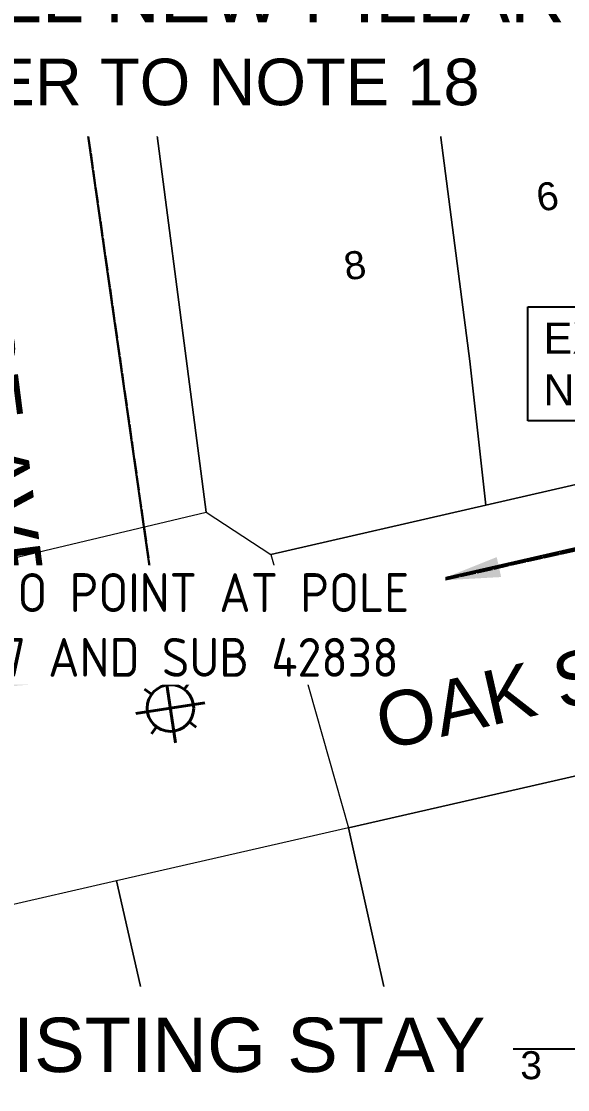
# Model space of a CAD drawing. Header units: metres. Extents: x 298156 to 298818, y 6171580 to 6172425.
# Drawn here: x 298450.2 to 298485.3, y 6171882.1 to 6171950.8 of the extents above; entities that cross this region are included whole.
import ezdxf
from ezdxf import colors
from ezdxf.entities.mleader import LeaderData, LeaderLine
from ezdxf.enums import TextEntityAlignment as Align
from ezdxf.math import Vec2, Vec3

# ---------------------------------------------------------------- set-up
doc = ezdxf.new("R2010")
doc.units = ezdxf.units.M
doc.linetypes.add('Cable Exist OH', pattern=[1, 1, 0])
doc.linetypes.add('Cable Exist UG', pattern=[8.2, 4, -1.2, 1.8, -1.2])
doc.layers.get('0').update_dxf_attribs({"color": 6})
doc.layers.add('Cadastre Land Parcels_SP_EXT', color=9, linetype='Continuous', lineweight=5)
doc.layers.add('Cadastre Roads_SP_EXT', color=9, linetype='Continuous', lineweight=5)
for name, color, linetype in [('Equip_SP_SL_EXT', 7, 'Continuous'), ('Mains_HV_EXT', 7, 'Continuous'), ('Mains_LV_EXT', 7, 'Continuous'), ('Mains_SL_EXT', 7, 'Continuous'), ('Notes_HV_MISC', 7, 'Continuous'), ('Notes_LV_MISC', 7, 'Continuous'), ('Notes_SP_LV_SL_MISC', 7, 'Continuous'), ('Notes_SP_MISC', 7, 'Continuous'), ('OH_Details_SP_MISC', 7, 'Continuous'), ('SupportsOH_SP_TR_HV_LV_SL_EXT', 7, 'Continuous')]:
    doc.layers.add(name, color=color, linetype=linetype)
doc.layers.get('0').off()
doc.styles.add('iecARIAL', font='arial.ttf', dxfattribs={"height": 2})
doc.styles.add('iecISOCP', font='isocp.shx')
doc.styles.add('POLE_LABEL', font='arial.ttf')
doc.styles.get("Standard").update_dxf_attribs({"font": 'arial.ttf'})
doc.dimstyles.get("Standard").update_dxf_attribs({"dimtxt": 0.18, "dimasz": 0.18, "dimexe": 0.18, "dimexo": 0.0625, "dimgap": 0.09, "dimtad": 0, "dimtih": 1, "dimtoh": 1, "dimdec": 4, "dimzin": 0, "dimdsep": 46, "dimtxsty": 'Standard', "dimcen": 0.09, "dimadec": 0, "dimazin": 0, "dimtfac": 1, "dimtdec": 4, "dimtofl": 0, "dimtmove": 0, "dimatfit": 3, "dimfxl": 1, "dimtolj": 1, "dimtzin": 0, "dimarcsym": 0})

# ---------------------------------------------------------------- blocks, each defined once
blk = doc.blocks.new('SL_LANTERN_EXT')
at = {"lineweight": 40}
for p, q in [((0, 1.968), (0, 6.468)), ((-1.459, 5.676), (-1.061, 5.278)), ((1.458, 5.676), (1.06, 5.278)), ((-2.25, 4.218), (2.25, 4.218)), ((-1.459, 2.759), (-1.061, 3.157)), ((1.458, 2.759), (1.06, 3.157)), ((0, 0), (0, 2.721))]:
    blk.add_line(p, q, dxfattribs=at)
blk.add_circle((0, 4.218), 1.5, dxfattribs=at)
at = {"style": 'iecARIAL', "flags": 8}
blk.add_attdef('ASSET_NUM', (1.5, 1.5), '', height=2.5, dxfattribs=at)
for tag, p, height, flags in [('CONSTRUCTED_VOLTAGE', (0.981, -0.653), 0.2, 9), ('CONTROL_TYPE', (0.981, -0.853), 0.2, 9), ('LANTERN_PURPOSE', (0.981, -1.053), 0.2, 9), ('LANTERN_TYPE', (0.981, -1.253), 0.2, 9), ('NO_PHASES', (0.981, -1.453), 0.2, 9), ('LNUMBER', (2.181, -3.253), 2.5, 8), ('OPERATING_VOLTAGE', (0.981, -1.653), 0.2, 9), ('ORIENTATION', (0.981, -1.853), 0.2, 9), ('OWNED_BY', (0.981, -2.053), 0.2, 9), ('STATE', (0.981, -2.253), 0.2, 9), ('CEXIST', (0.981, -2.653), 0.2, 9), ('CNEW', (0.981, -2.853), 0.2, 9), ('USAGE', (0.981, -2.453), 0.2, 9), ('CNUMBER', (0.981, -3.053), 0.2, 9), ('CREMOVE', (0.981, -3.253), 0.2, 9), ('CREPLACE', (0.981, -3.453), 0.2, 9), ('LKINGHEIGHT', (0.981, -3.653), 0.2, 9), ('LBRACKET', (0.981, -3.853), 0.2, 9), ('LBRACKETVOCAB', (0.981, -4.053), 0.2, 9), ('LCATEGORY', (0.981, -4.253), 0.2, 9), ('LCHARGE1', (0.981, -4.453), 0.2, 9), ('LCHARGE1PERCENT', (0.981, -4.653), 0.2, 9), ('LCHARGE2', (0.981, -4.853), 0.2, 9), ('LCHARGE2PERCENT', (0.981, -5.053), 0.2, 9), ('LCHARGE3', (0.981, -5.253), 0.2, 9), ('LCHARGE3PERCENT', (0.981, -5.453), 0.2, 9), ('LEXIST', (0.981, -5.653), 0.2, 9), ('LLAMP', (0.981, -5.853), 0.2, 9), ('LLAMPVOCAB', (0.981, -6.053), 0.2, 9), ('LMAST', (0.981, -6.253), 0.2, 9), ('LMASTVOCAB', (0.981, -6.453), 0.2, 9), ('LNEW', (0.981, -6.653), 0.2, 9), ('LANTNUMBER', (0.981, -6.853), 0.2, 9), ('LOUTREACH', (0.981, -7.253), 0.2, 9), ('LOUTREACHVOCAB', (0.981, -7.453), 0.2, 9), ('LRATECODE', (0.981, -7.653), 0.2, 9), ('LREMOVE', (0.981, -7.853), 0.2, 9), ('LREPLACE', (0.981, -8.053), 0.2, 9), ('LTYPE', (0.981, -8.253), 0.2, 9), ('LTYPEVOCAB', (0.981, -8.453), 0.2, 9), ('LEGEND', (0.981, -8.653), 0.2, 9), ('LOCATION', (0.981, -8.853), 0.2, 9), ('NOTES', (0.981, -9.053), 0.2, 9), ('STREETNAME', (0.981, -9.253), 0.2, 9), ('SUBURB', (0.981, -9.453), 0.2, 1)]:
    blk.add_attdef(tag, p, '', height=height, dxfattribs=dict(flags=flags))
blk = doc.blocks.new('POLE_EXT')
blk.add_hatch(color=256).paths.add_polyline_path([(-1, 0, 1), (1, 0, 1)])
blk.add_lwpolyline([(-1, 0, 1), (1, 0, 1)], format="xyb", close=True)
for tag, height, flags, p in [('pNumber', 2.5, 8, (-17.84, 2.067)), ('OWNED_BY', 0.2, 9, (1.355, -0.4)), ('PARENT', 0.2, 9, (1.355, -0.6)), ('cLV', 0.2, 9, (1.355, -1.4)), ('SPECIAL_USE', 0.2, 9, (1.355, -0.8)), ('STATE', 0.2, 9, (1.355, -1)), ('USAGE', 0.2, 9, (1.355, -1.2)), ('cHV', 0.2, 9, (1.355, -2)), ('hDepth', 0.2, 9, (1.355, -1.6)), ('hDia', 0.2, 9, (1.355, -1.8)), ('LBRACKET', 0.2, 9, (1.355, -2.2)), ('LExisting', 0.2, 9, (1.355, -2.4)), ('LANTNUMBER', 0.2, 9, (1.355, -2.6)), ('LOther', 0.2, 9, (1.355, -2.8)), ('cLinedev', 0.2, 9, (1.355, -3.4)), ('LRemove', 0.2, 9, (1.355, -3)), ('LEGEND', 0.2, 9, (1.355, -3.2)), ('pExisting', 0.2, 9, (1.355, -3.8)), ('LOCATION', 0.2, 9, (1.355, -3.6)), ('PFNUMBER', 0.2, 9, (1.355, -4)), ('NEWPFNUMBER', 0.2, 9, (1.355, -4.2)), ('pFooting', 0.2, 9, (1.355, -4.4)), ('pNew', 0.2, 9, (1.355, -4.6)), ('pRelocate', 0.2, 9, (1.355, -5)), ('pRemove', 0.2, 9, (1.355, -5.2)), ('pReplace', 0.2, 9, (1.355, -5.4)), ('pStay', 0.2, 9, (1.355, -5.6)), ('cspan', 0.2, 9, (1.355, -6)), ('STREETNAME', 0.2, 9, (1.355, -6.2)), ('pType', 0.2, 9, (1.355, -5.8)), ('SUBURB', 0.2, 9, (1.355, -6.4)), ('NOTES', 0.2, 9, (1.355, -6.6)), ('MAINTAINED_BY', 0.2, 9, (1.355, -6.814)), ('OPERATED_BY', 0.2, 9, (1.355, -7.014))]:
    blk.add_attdef(tag, text='', height=height, dxfattribs=dict(flags=flags)).set_placement(p, align=Align.MIDDLE_LEFT)
at = {"style": 'POLE_LABEL'}
for tag, height, flags, p in [('ASSET_NUM', 2.5, 8, (2, 2)), ('STRUCTURE_PLANT_NUMBER', 0.2, 9, (1.355, 0.028)), ('STREET_CODE', 0.2, 9, (1.355, -0.2))]:
    blk.add_attdef(tag, text='', height=height, dxfattribs=dict(at, flags=flags)).set_placement(p, align=Align.MIDDLE_LEFT)
at = {"flags": 1}
blk.add_attdef('Z', (1.355, -7.328), '', height=0.2, dxfattribs=at)

msp = doc.modelspace()

# ---------------------------------------------------------------- linework, layer by layer
at = {"layer": 'Cadastre Land Parcels_SP_EXT', "linetype": 'Continuous'}
for p, q in [((298475.701, 6171955.013), (298476.728, 6171946.796)), ((298476.728, 6171946.796), (298475.701, 6171955.013)), ((298457.711, 6171952.649), (298462.06, 6171919.215)), ((298476.728, 6171946.796), (298479.035, 6171928.922)), ((298479.035, 6171928.922), (298476.728, 6171946.796)), ((298479.035, 6171928.922), (298480.074, 6171919.672)), ((298480.074, 6171919.672), (298479.035, 6171928.922)), ((298480.074, 6171919.672), (298489.387, 6171921.798)), ((298462.06, 6171919.215), (298466.216, 6171916.496)), ((298466.216, 6171916.496), (298480.074, 6171919.672)), ((298485.963, 6171902.279), (298471.232, 6171898.898)), ((298471.232, 6171898.898), (298456.288, 6171895.493)), ((298479.138, 6171863.353), (298471.232, 6171898.898)), ((298471.232, 6171898.898), (298479.138, 6171863.353)), ((298456.288, 6171895.493), (298441.442, 6171892.102)), ((298456.288, 6171895.493), (298464.394, 6171859.952)), ((298464.394, 6171859.952), (298456.288, 6171895.493))]:
    msp.add_line(p, q, dxfattribs=at)
at = {"layer": 'Cadastre Roads_SP_EXT', "linetype": 'Continuous'}
for p, q in [((298462.06, 6171919.215), (298457.711, 6171952.649)), ((298496.879, 6171923.509), (298480.074, 6171919.672)), ((298451.661, 6171916.749), (298462.06, 6171919.215)), ((298480.074, 6171919.672), (298466.216, 6171916.496)), ((298444.294, 6171915.002), (298451.661, 6171916.749)), ((298466.216, 6171916.496), (298468.687, 6171907.828)), ((298468.687, 6171907.828), (298471.232, 6171898.898)), ((298471.232, 6171898.898), (298485.963, 6171902.279))]:
    msp.add_line(p, q, dxfattribs=at)
at = {"layer": 'Mains_HV_EXT', "linetype": 'Cable Exist OH'}
for p, q in [((298459.124, 6171910.777), (298497.538, 6171919.405)), ((298419.283, 6171901.589), (298459.124, 6171910.777))]:
    msp.add_line(p, q, dxfattribs=at)
at = {"layer": 'Mains_LV_EXT', "linetype": 'Cable Exist OH'}
for p, q in [((298451.824, 6171961.904), (298459.124, 6171910.777)), ((298459.124, 6171910.777), (298497.558, 6171919.37)), ((298419.283, 6171901.589), (298459.124, 6171910.777))]:
    msp.add_line(p, q, dxfattribs=at)
at = {"layer": 'Mains_LV_EXT', "linetype": 'Continuous'}
msp.add_arc((298459.082, 6171910.807), 1.966, 97.03548, 194.0938, dxfattribs=at)
at = {"layer": 'Mains_SL_EXT', "linetype": 'Cable Exist OH'}
for q in [(298451.824, 6171961.904), (298497.547, 6171919.573)]:
    msp.add_line((298459.124, 6171910.777), q, dxfattribs=at)
at = {"layer": 'OH_Details_SP_MISC', "color": 7, "linetype": 'Continuous', "flags": 128}
for points in [[(298459.124, 6171910.777), (298451.824, 6171961.904), (298448.509, 6171987.772)], [(298497.547, 6171919.573), (298459.124, 6171910.777), (298423.423, 6171902.544)]]:
    msp.add_lwpolyline(points, dxfattribs=at)

# ---------------------------------------------------------------- block references
at = {"layer": 'Equip_SP_SL_EXT', "rotation": 188.5899552239358}
msp.add_blockref('SL_LANTERN_EXT', (298459.124, 6171910.777), dxfattribs=at)
at = {"layer": 'SupportsOH_SP_TR_HV_LV_SL_EXT'}
msp.add_blockref('POLE_EXT', (298459.124, 6171910.777), dxfattribs=at)

# ---------------------------------------------------------------- texts
at = {"layer": 'Cadastre Land Parcels_SP_EXT'}
for s, rotation, p in [('6', 9.65008, (298483.489, 6171938.525)), ('8', 8.53567, (298471.075, 6171934.109))]:
    msp.add_text(s, height=1.8, rotation=rotation, dxfattribs=at).set_placement(p)
msp.add_text('3', height=1.8, dxfattribs=at).set_placement((298482.286, 6171882.735))
at = {"layer": 'Notes_SP_MISC'}
msp.add_text('ROSE AVE', height=3.5, rotation=277.31803, dxfattribs=at).set_placement((298445.067, 6171938.552))

# ---------------------------------------------------------------- leaders
at = {"layer": 'Notes_HV_MISC'}
msp.add_leader([(298446.544, 6171907.853), (298470.056, 6171913.232)], dimstyle='Standard', override={"dimasz": 4, "dimfxl": 1.25}, dxfattribs=at)

# ---------------------------------------------------------------- next in the draw order: leaders
at = {"layer": 'Notes_SP_MISC', "color": 7, "linetype": 'Continuous'}
ml = msp.add_multileader_mtext('Standard', dxfattribs=at)
ml.set_content('{\\H0.875x;SUB 41094 REPLACED UNDER DSST0036}\\P{\\H0.75x;REFER TO NOTE 17}', color=7)
ml.set_leader_properties()
ml.build(insert=Vec2(0, 0))
ml.multileader.update_dxf_attribs({"has_text_frame": 1, "dogleg_length": 4})
ctx = ml.context
ctx.base_point, ctx.plane_origin = Vec3(298401.57, 6171974.708), Vec3(298472.432, 6171927.882)
ctx.text_align_type = 1
notes = []
notes.append((ctx, [(1, (1, 1, 0), (298505.87, 6171974.708), (-1, 0), 4, [(0, [(298522.012, 6171964.382)], 0, [])])]))
ctx.mtext.insert, ctx.mtext.alignment, ctx.mtext.flow_direction = Vec3(298451.72, 6171976.734), 2, 5
ctx.mtext.has_bg_fill, ctx.mtext.bg_color, ctx.mtext.bg_scale_factor, ctx.mtext.bg_transparency, ctx.mtext.use_window_bg_color = 1, -1027028792, 1.5, 0, 1
ml = msp.add_multileader_mtext('Standard', dxfattribs=at)
ml.set_content('{\\H0.875x;REPLACE EXISTING STAY}', color=7)
ml.set_leader_properties()
ml.build(insert=Vec2(0, 0))
ml.multileader.update_dxf_attribs({"has_text_frame": 1, "dogleg_length": 4})
ctx = ml.context
ctx.base_point, ctx.plane_origin = Vec3(298417.123, 6171884.664), Vec3(298558.01, 6171805.884)
ctx.text_align_type = 1
notes.append((ctx, [(1, (1, 1, 0), (298485.836, 6171884.664), (-1, 0), 4, [(0, [(298496.657, 6171906.969)], 0, [])])]))
ctx.mtext.insert, ctx.mtext.alignment, ctx.mtext.flow_direction = Vec3(298449.479, 6171886.693), 2, 5
ctx.mtext.has_bg_fill, ctx.mtext.bg_color, ctx.mtext.bg_scale_factor, ctx.mtext.bg_transparency, ctx.mtext.use_window_bg_color = 1, -1027028792, 1.5, 0, 1
for ctx, leaders in notes:
    for number, flags, end, landing, length, lines in leaders:
        leader = LeaderData()
        leader.index, (leader.has_last_leader_line, leader.has_dogleg_vector, leader.attachment_direction) = number, flags
        leader.last_leader_point, leader.dogleg_vector, leader.dogleg_length = Vec3(end), Vec3(landing), length
        for number, points, colour, breaks in lines:
            line = LeaderLine()
            line.index, line.vertices, line.color, line.breaks = number, Vec3.list(points), colors.encode_raw_color(colour), breaks
            leader.lines.append(line)
        ctx.leaders.append(leader)

# ---------------------------------------------------------------- next in the draw order: texts
at = {"layer": 'Notes_LV_MISC', "color": 7, "linetype": 'Cable Exist UG', "insert": (298478.959, 6171950.888), "char_height": 2.5, "attachment_point": 5, "bg_fill": 3, "box_fill_scale": 1.5, "bg_fill_color": 256, "bg_fill_transparency": 0}
msp.add_mtext_dynamic_manual_height_columns('SUB 41094', width=8.4116, gutter_width=4, heights=[0], dxfattribs=at)
at = {"layer": 'Notes_SP_LV_SL_MISC', "insert": (298483.769, 6171931.411), "char_height": 2, "attachment_point": 1, "bg_fill": 19, "box_fill_scale": 1.5, "bg_fill_color": 256, "bg_fill_transparency": 0}
msp.add_mtext_dynamic_manual_height_columns('EXTG 73506\\PNEW 152095', width=16.45761, gutter_width=4, heights=[0], dxfattribs=at)

# ---------------------------------------------------------------- next in the draw order: leaders
at = {"layer": 'Notes_LV_MISC'}
msp.add_leader([(298477.005, 6171914.814), (298497.558, 6171919.37)], dimstyle='Standard', override={"dimasz": 4, "dimfxl": 1.25}, dxfattribs=at)

# ---------------------------------------------------------------- next in the draw order: leaders
at = {"layer": 'Notes_SP_MISC', "color": 7, "linetype": 'Continuous'}
ml = msp.add_multileader_mtext('Standard', dxfattribs=at)
ml.set_content('{\\H0.875x;INSTALL NEW PILLAR}\\P{\\H0.75x;REFER TO NOTE 18}', color=7)
ml.set_leader_properties()
ml.build(insert=Vec2(0, 0))
ml.multileader.update_dxf_attribs({"has_text_frame": 1, "dogleg_length": 4})
ctx = ml.context
ctx.base_point, ctx.plane_origin = Vec3(298432.611, 6171952.197), Vec3(298563.079, 6171873.418)
ctx.text_align_type = 1
notes = []
notes.append((ctx, [(1, (1, 1, 0), (298490.905, 6171952.197), (-1, 0), 4, [(0, [(298519.326, 6171943.707)], 0, [])])]))
ctx.mtext.insert, ctx.mtext.alignment, ctx.mtext.flow_direction = Vec3(298459.758, 6171954.223), 2, 5
ctx.mtext.has_bg_fill, ctx.mtext.bg_color, ctx.mtext.bg_scale_factor, ctx.mtext.bg_transparency, ctx.mtext.use_window_bg_color = 1, -1027028792, 1.5, 0, 1
for ctx, leaders in notes:
    for number, flags, end, landing, length, lines in leaders:
        leader = LeaderData()
        leader.index, (leader.has_last_leader_line, leader.has_dogleg_vector, leader.attachment_direction) = number, flags
        leader.last_leader_point, leader.dogleg_vector, leader.dogleg_length = Vec3(end), Vec3(landing), length
        for number, points, colour, breaks in lines:
            line = LeaderLine()
            line.index, line.vertices, line.color, line.breaks = number, Vec3.list(points), colors.encode_raw_color(colour), breaks
            leader.lines.append(line)
        ctx.leaders.append(leader)

# ---------------------------------------------------------------- next in the draw order: texts
at = {"layer": 'Notes_SP_MISC'}
msp.add_text('OAK ST', height=3.5, rotation=12.7998, dxfattribs=at).set_placement((298473.469, 6171903.899))

# ---------------------------------------------------------------- next in the draw order: texts
at = {"layer": 'Notes_LV_MISC', "insert": (298457.464, 6171915.288), "char_height": 2.5, "width": 38.97545, "attachment_point": 2, "style": 'iecISOCP', "bg_fill": 3, "box_fill_scale": 1.2, "bg_fill_color": 256, "bg_fill_transparency": 0}
msp.add_mtext('TO  N/O POINT AT POLE 4DY157 AND SUB 42838', dxfattribs=at)

doc.saveas('drawing.dxf')
